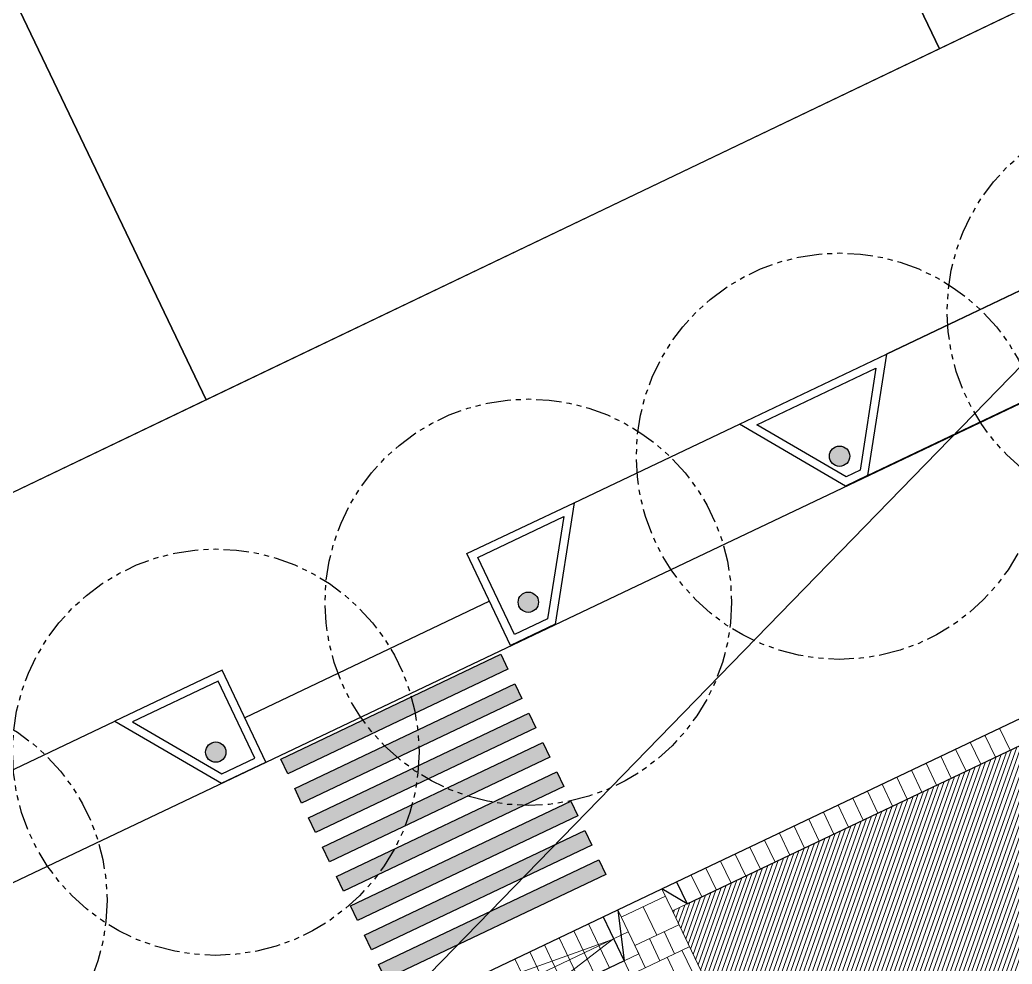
# Model space of a CAD drawing. Header units: metres. Extents: x 678805 to 1359287, y 2747329 to 5497370.
# Drawn here: x 679830.69 to 679855.1, y 2748783.95 to 2748807.18 of the extents above; entities that cross this region are included whole.
import ezdxf
from ezdxf.enums import TextEntityAlignment as Align

# ---------------------------------------------------------------- set-up
doc = ezdxf.new("R2010")
doc.units = ezdxf.units.M
doc.linetypes.add('XREF_MON_EIT SUPPORT$0$HIDDEN', pattern=[0.375, 0.25, -0.125])
doc.linetypes.add('XREF_MON_EIT SUPPORT$0$LIM ACERAS$0$PHANTOM2', pattern=[1.25, 0.625, -0.125, 0.125, -0.125, 0.125, -0.125])
for name, color, linetype in [('00_XREF_MON_HSC_PAVEMENT', 7, 'Continuous'), ('00_XREF_TWQ_URBAN CONTEXT', 7, 'Continuous'), ('XREF_MON_EIT SUPPORT$0$02-L-Material Change', 253, 'Continuous'), ('XREF_MON_EIT SUPPORT$0$02-L-Painted line', 254, 'Continuous'), ('XREF_MON_EIT SUPPORT$0$02-L-Parking', 252, 'Continuous'), ('XREF_MON_EIT SUPPORT$0$02-L-PINTURA', 253, 'Continuous'), ('XREF_MON_EIT SUPPORT$0$L-Límite Acera', 9, 'Continuous'), ('XREF_MON_EIT SUPPORT$0$L-Límite Parcela', 5, 'Continuous'), ('XREF_MON_EIT SUPPORT$0$SL_TREE_CANOPY_', 254, 'XREF_MON_EIT SUPPORT$0$HIDDEN'), ('XREF_MON_EIT SUPPORT$0$SL_TREE_TRUNK_', 254, 'Continuous'), ('XREF_MON_EIT SUPPORT$0$SL_Trees_out_of_scope_', 254, 'Continuous'), ('XREF_MON_GENERAL_LAYOUT$0$02-L-Edge Line Stair +10cm', 6, 'Continuous'), ('XREF_MON_GENERAL_LAYOUT$0$02-L-Plan Change', 8, 'Continuous'), ('XREF_MON_URBAN CONTEXT$0$Parcel', 7, 'Continuous'), ('XREF_MON_URBAN CONTEXT$0$XREF_MON_EIT SUPPORT', 7, 'Continuous')]:
    doc.layers.add(name, color=color, linetype=linetype)
doc.layers.add('02-L-Waterfeatures 01', color=7, linetype='Continuous', true_color=0x4da6ff)
for name, color, linetype, lineweight in [('XREF_MON_GENERAL_LAYOUT$0$02-L-Level Curves 0.50m', 33, 'Continuous', 5), ('XREF_MON_GENERAL_LAYOUT$0$02-L-Material Change', 251, 'Continuous', 5), ('XREF_MON_HSC_PAVEMENT$0$02-L-B-Flat Bar', 251, 'Continuous', 5)]:
    doc.layers.add(name, color=color, linetype=linetype, lineweight=lineweight)
for name, color, linetype, lineweight, true_color in [('XREF_MON_HSC_PAVEMENT$0$02-L-Joints-Paviment_07_Precast Concrete Blocks 60X40', 7, 'Continuous', 5, 0x999999), ('XREF_MON_HSC_PAVEMENT$0$03-TR-Pavement_07_Precast Concrete Blocks 20X10', 7, 'Continuous', 5, 0x999999), ('XREF_MON_HSC_PAVEMENT$0$03-TR-Pavement_07_Precast Concrete Blocks 60X40', 7, 'Continuous', 5, 0x999999)]:
    doc.layers.add(name, color=color, linetype=linetype, lineweight=lineweight, true_color=true_color)
doc.styles.add('XREF_MON_GENERAL_LAYOUT$0$Standard', font='arial.ttf')

# ---------------------------------------------------------------- blocks, each defined once
blk = doc.blocks.new('*U49')
h = blk.add_hatch(color=256)
h.dxf.hatch_style = 1
h.paths.add_polyline_path([(7.523, 13.749), (7.523, 14.149), (13.523, 14.149), (13.523, 13.749)])
h = blk.add_hatch(color=256)
h.dxf.hatch_style = 1
h.paths.add_polyline_path([(7.523, 12.949), (7.523, 13.349), (13.523, 13.349), (13.523, 12.949)])
h = blk.add_hatch(color=256)
h.dxf.hatch_style = 1
h.paths.add_polyline_path([(7.523, 12.149), (7.523, 12.549), (13.523, 12.549), (13.523, 12.149)])
h = blk.add_hatch(color=256)
h.dxf.hatch_style = 1
h.paths.add_polyline_path([(7.523, 11.349), (7.523, 11.749), (13.523, 11.749), (13.523, 11.349)])
h = blk.add_hatch(color=256)
h.dxf.hatch_style = 1
h.paths.add_polyline_path([(7.523, 10.549), (7.523, 10.949), (13.523, 10.949), (13.523, 10.549)])
h = blk.add_hatch(color=256)
h.dxf.hatch_style = 1
h.paths.add_polyline_path([(7.523, 9.749), (7.523, 10.149), (13.523, 10.149), (13.523, 9.749)])
h = blk.add_hatch(color=256)
h.dxf.hatch_style = 1
h.paths.add_polyline_path([(7.523, 8.949), (7.523, 9.349), (13.523, 9.349), (13.523, 8.949)])
h = blk.add_hatch(color=256)
h.dxf.hatch_style = 1
h.paths.add_polyline_path([(7.523, 8.149), (7.523, 8.549), (13.523, 8.549), (13.523, 8.149)])
at = {"layer": 'XREF_MON_EIT SUPPORT$0$02-L-PINTURA'}
for points in [[(7.523, 13.749), (7.523, 14.149), (13.523, 14.149), (13.523, 13.749)], [(7.523, 12.949), (7.523, 13.349), (13.523, 13.349), (13.523, 12.949)], [(7.523, 12.149), (7.523, 12.549), (13.523, 12.549), (13.523, 12.149)], [(7.523, 11.349), (7.523, 11.749), (13.523, 11.749), (13.523, 11.349)], [(7.523, 10.549), (7.523, 10.949), (13.523, 10.949), (13.523, 10.549)], [(7.523, 9.749), (7.523, 10.149), (13.523, 10.149), (13.523, 9.749)], [(7.523, 8.949), (7.523, 9.349), (13.523, 9.349), (13.523, 8.949)], [(7.523, 8.149), (7.523, 8.549), (13.523, 8.549), (13.523, 8.149)]]:
    blk.add_lwpolyline(points, close=True, dxfattribs=at)
blk = doc.blocks.new('XREF_MON_EIT SUPPORT$0$ALCORQUE 2')
at = {"layer": 'XREF_MON_EIT SUPPORT$0$02-L-Material Change', "color": 254, "ltscale": 7}
for points in [[(653177.554, 2717293.445), (653176.419, 2717295.672), (653173.819, 2717294.347), (653176.476, 2717292.896)], [(653177.285, 2717293.532), (653176.332, 2717295.403), (653174.247, 2717294.341), (653176.48, 2717293.122)]]:
    blk.add_lwpolyline(points, close=True, dxfattribs=at)
blk = doc.blocks.new('XREF_MON_EIT SUPPORT$0$parking cada 2')
at = {"layer": 'XREF_MON_EIT SUPPORT$0$02-L-Parking', "color": 254}
for points in [[(679765.512, 2748757.786), (679768.129, 2748756.263), (679760.717, 2748752.736), (679759.647, 2748754.996), (679765.512, 2748757.786)], [(679753.781, 2748752.205), (679753.313, 2748749.213), (679760.725, 2748752.74), (679759.647, 2748754.996), (679753.781, 2748752.205)]]:
    blk.add_lwpolyline(points, dxfattribs=at)
blk = doc.blocks.new('XREF_MON_EIT SUPPORT$0$ALCORQUE 1')
at = {"layer": 'XREF_MON_EIT SUPPORT$0$02-L-Material Change', "color": 254, "ltscale": 7}
for points in [[(653000.384, 2717156.982), (652998.87, 2717159.598), (653002.859, 2717159.308), (653000.983, 2717156.938)], [(653000.504, 2717157.173), (652999.232, 2717159.371), (653002.468, 2717159.136), (653000.891, 2717157.145)]]:
    blk.add_lwpolyline(points, close=True, dxfattribs=at)
blk = doc.blocks.new('XREF_MON_EIT SUPPORT$0$trees_outofboundaries')
at = {"layer": 'XREF_MON_EIT SUPPORT$0$SL_TREE_TRUNK_'}
h = blk.add_hatch(color=256, dxfattribs=at)
h.dxf.hatch_style = 1
edge = h.paths.add_edge_path()
edge.add_arc((0, 0), 0.25, 0, 360)
at = {"layer": 'XREF_MON_EIT SUPPORT$0$SL_TREE_CANOPY_', "linetype": 'XREF_MON_EIT SUPPORT$0$LIM ACERAS$0$PHANTOM2'}
blk.add_circle((0, 0), 5, dxfattribs=at)
at = {"layer": 'XREF_MON_EIT SUPPORT$0$SL_TREE_TRUNK_'}
blk.add_circle((0, 0), 0.25, dxfattribs=at)
blk = doc.blocks.new('XREF_MON_EIT SUPPORT')
at = {"layer": 'XREF_MON_EIT SUPPORT$0$02-L-Material Change'}
blk.add_line((679842.249, 2748792.879), (679836.224, 2748790.012), dxfattribs=at)
at = {"layer": 'XREF_MON_EIT SUPPORT$0$02-L-Material Change', "color": 254}
for points in [[(679844.328, 2748795.302), (679848.397, 2748797.237)], [(679828.983, 2748787.997), (679833.034, 2748789.925)]]:
    blk.add_lwpolyline(points, dxfattribs=at)
at = {"layer": 'XREF_MON_EIT SUPPORT$0$L-Límite Acera', "color": 254}
blk.add_line((679852.008, 2748798.956), (679863.747, 2748804.542), dxfattribs=at)
at = {"layer": 'XREF_MON_EIT SUPPORT$0$L-Límite Acera'}
blk.add_lwpolyline([(679733.617, 2748750.361, 0.399635), (679746.717, 2748746.074), (679972.841, 2748853.679)], format="xyb", dxfattribs=at)
at = {"layer": 'XREF_MON_EIT SUPPORT$0$L-Límite Parcela'}
blk.add_lwpolyline([(680036.391, 2748894.173), (679742.384, 2748753.333)], dxfattribs=at)
at = {"layer": 'XREF_MON_EIT SUPPORT$0$02-L-Material Change', "color": 254}
for name, p, rotation in [('XREF_MON_EIT SUPPORT$0$ALCORQUE 1', (1454965.694, 63921.638), 29.61659386372204), ('XREF_MON_EIT SUPPORT$0$ALCORQUE 2', (-47582.962, 50421.793), 358.4291868369503)]:
    blk.add_blockref(name, p, dxfattribs=dict(at, rotation=rotation))
at = {"layer": 'XREF_MON_EIT SUPPORT$0$02-L-Material Change', "color": 254, "xscale": -1, "rotation": 52.4592640808437}
blk.add_blockref('XREF_MON_EIT SUPPORT$0$ALCORQUE 2', (3232437.597, 1610993.824), dxfattribs=at)
at = {"layer": 'XREF_MON_EIT SUPPORT$0$02-L-Painted line'}
blk.add_blockref('XREF_MON_EIT SUPPORT$0$parking cada 2', (98.235, 46.756), dxfattribs=at)
at = {"layer": 'XREF_MON_EIT SUPPORT$0$02-L-Painted line', "rotation": 205.4458425004114}
blk.add_blockref('*U49', (679845.82, 2748802.162), dxfattribs=at)
at = {"layer": 'XREF_MON_EIT SUPPORT$0$SL_Trees_out_of_scope_'}
for p in [(679858.504, 2748800.018), (679850.858, 2748796.447), (679843.201, 2748792.854), (679835.513, 2748789.164), (679827.838, 2748785.512)]:
    blk.add_blockref('XREF_MON_EIT SUPPORT$0$trees_outofboundaries', p, dxfattribs=at)
blk = doc.blocks.new('XREF_MON_URBAN CONTEXT')
at = {"layer": 'XREF_MON_URBAN CONTEXT$0$Parcel'}
for points in [[(679871.35, 2748815.112), (679853.313, 2748806.472), (679841.216, 2748831.724), (679859.254, 2748840.364), (679871.35, 2748815.112)], [(679853.313, 2748806.472), (679835.276, 2748797.831), (679823.179, 2748823.083), (679841.216, 2748831.724), (679853.313, 2748806.472)], [(679835.276, 2748797.831), (679817.239, 2748789.191), (679805.142, 2748814.443), (679823.179, 2748823.083), (679835.276, 2748797.831)]]:
    blk.add_lwpolyline(points, close=True, dxfattribs=at)
at = {"layer": 'XREF_MON_URBAN CONTEXT$0$XREF_MON_EIT SUPPORT'}
blk.add_blockref('XREF_MON_EIT SUPPORT', (0, 0), dxfattribs=at)
blk = doc.blocks.new('XREF_MON_HSC_PAVEMENT')
at = {"layer": 'XREF_MON_HSC_PAVEMENT$0$03-TR-Pavement_07_Precast Concrete Blocks 20X10'}
h = blk.add_hatch(dxfattribs=at)
h.set_pattern_fill('ANSI31', color=256, scale=0.0315, angle=25.5)
h.set_pattern_definition([(70.5, (0, 0), (-0.094275932128, 0.033384858509), [])])
edge = h.paths.add_edge_path()
edge.add_line((679846.747, 2748785.254), (679848.542, 2748781.477))
edge.add_line((679848.542, 2748781.477), (679851.428, 2748780.438))
edge.add_line((679851.428, 2748780.438), (679855.273, 2748782.267))
edge.add_line((679855.273, 2748782.267), (679856.277, 2748785.094))
edge.add_line((679856.277, 2748785.094), (679859.104, 2748784.09))
edge.add_line((679859.104, 2748784.09), (679862.949, 2748785.92))
edge.add_line((679862.949, 2748785.92), (679863.953, 2748788.747))
edge.add_line((679863.953, 2748788.747), (679866.78, 2748787.743))
edge.add_line((679866.78, 2748787.743), (679870.625, 2748789.573))
edge.add_line((679870.625, 2748789.573), (679871.629, 2748792.4))
edge.add_line((679871.629, 2748792.4), (679874.456, 2748791.396))
edge.add_line((679874.456, 2748791.396), (679878.294, 2748793.222))
edge.add_line((679878.294, 2748793.222), (679879.304, 2748796.052))
edge.add_line((679879.304, 2748796.052), (679882.132, 2748795.049))
edge.add_line((679882.132, 2748795.049), (679885.976, 2748796.878))
edge.add_line((679885.976, 2748796.878), (679886.946, 2748799.611))
edge.add_line((679886.946, 2748799.611), (679886.98, 2748799.704))
edge.add_line((679886.98, 2748799.704), (679889.807, 2748798.7))
edge.add_line((679889.807, 2748798.7), (679893.651, 2748800.53))
edge.add_line((679893.651, 2748800.53), (679894.655, 2748803.357))
edge.add_line((679894.655, 2748803.357), (679897.482, 2748802.353))
edge.add_line((679897.482, 2748802.353), (679901.327, 2748804.183))
edge.add_line((679901.327, 2748804.183), (679902.33, 2748807.009))
edge.add_line((679902.33, 2748807.009), (679905.158, 2748806.006))
edge.add_line((679905.158, 2748806.006), (679909.001, 2748807.835))
edge.add_line((679909.001, 2748807.835), (679909.972, 2748810.567))
edge.add_line((679909.972, 2748810.567), (679912.832, 2748809.658))
edge.add_line((679912.832, 2748809.658), (679916.677, 2748811.487))
edge.add_line((679916.677, 2748811.487), (679917.681, 2748814.314))
edge.add_line((679917.681, 2748814.314), (679920.508, 2748813.31))
edge.add_line((679920.508, 2748813.31), (679924.352, 2748815.139))
edge.add_line((679924.352, 2748815.139), (679925.356, 2748817.966))
edge.add_line((679925.356, 2748817.966), (679928.18, 2748816.961))
edge.add_line((679928.18, 2748816.961), (679932.025, 2748818.791))
edge.add_line((679932.025, 2748818.791), (679933.03, 2748821.618))
edge.add_line((679933.03, 2748821.618), (679935.857, 2748820.614))
edge.add_line((679935.857, 2748820.614), (679939.701, 2748822.444))
edge.add_line((679939.701, 2748822.444), (679940.705, 2748825.27))
edge.add_line((679940.705, 2748825.27), (679943.555, 2748824.267))
edge.add_line((679943.555, 2748824.267), (679947.475, 2748826.144))
edge.add_line((679947.475, 2748826.144), (679948.507, 2748829.047))
edge.add_line((679948.507, 2748829.047), (679946.708, 2748832.826))
edge.add_line((679946.708, 2748832.826), (679846.744, 2748785.257))
at = {"layer": 'XREF_MON_HSC_PAVEMENT$0$02-L-B-Flat Bar'}
blk.add_lwpolyline([(679848.542, 2748781.477), (679846.744, 2748785.257)], dxfattribs=at)
at = {"layer": 'XREF_MON_HSC_PAVEMENT$0$02-L-Joints-Paviment_07_Precast Concrete Blocks 60X40'}
for p, q in [((679846.744, 2748785.257), (679903.997, 2748812.502)), ((679845.402, 2748785.283), (679845.917, 2748784.199)), ((679846.362, 2748784.661), (679846.03, 2748785.36)), ((679840.345, 2748782.876), (679845.041, 2748785.111)), ((679846.543, 2748784.747), (679846.8, 2748784.205)), ((679846.181, 2748784.575), (679846.439, 2748784.033)), ((679845.82, 2748784.403), (679846.078, 2748783.861)), ((679846.979, 2748784.29), (679847.236, 2748783.748)), ((679845.917, 2748784.199), (679840.5, 2748781.621)), ((679845.556, 2748784.027), (679845.717, 2748783.69)), ((679846.617, 2748784.118), (679846.875, 2748783.576))]:
    blk.add_line(p, q, dxfattribs=at)
for points in [[(679855.051, 2748789.21), (679854.794, 2748789.751)], [(679854.329, 2748788.866), (679854.071, 2748789.407)], [(679854.69, 2748789.038), (679854.433, 2748789.579)], [(679853.968, 2748788.694), (679853.71, 2748789.235)], [(679853.245, 2748788.351), (679852.988, 2748788.891)], [(679853.606, 2748788.522), (679853.349, 2748789.063)], [(679852.884, 2748788.179), (679852.627, 2748788.719)], [(679852.523, 2748788.007), (679852.265, 2748788.548)], [(679851.8, 2748787.663), (679851.543, 2748788.204)], [(679852.162, 2748787.835), (679851.904, 2748788.376)], [(679851.439, 2748787.491), (679851.182, 2748788.032)], [(679850.717, 2748787.147), (679850.459, 2748787.688)], [(679851.078, 2748787.319), (679850.821, 2748787.86)], [(679850.356, 2748786.976), (679850.098, 2748787.516)], [(679849.633, 2748786.632), (679849.376, 2748787.173)], [(679849.994, 2748786.804), (679849.737, 2748787.344)], [(679849.272, 2748786.46), (679849.015, 2748787.001)], [(679848.911, 2748786.288), (679848.654, 2748786.829)], [(679848.188, 2748785.944), (679847.931, 2748786.485)], [(679848.55, 2748786.116), (679848.292, 2748786.657)], [(679847.827, 2748785.772), (679847.57, 2748786.313)], [(679847.105, 2748785.429), (679846.848, 2748785.969)], [(679847.466, 2748785.601), (679847.209, 2748786.141)], [(679846.744, 2748785.257), (679846.486, 2748785.798)], [(679845.041, 2748785.111), (679845.402, 2748785.283)], [(679845.556, 2748784.027), (679845.041, 2748785.111)], [(679840.242, 2748782.163), (679845.66, 2748784.741)], [(679844.834, 2748783.683), (679844.318, 2748784.767)], [(679845.195, 2748783.855), (679844.679, 2748784.939)], [(679844.473, 2748783.512), (679843.957, 2748784.595)], [(679843.75, 2748783.168), (679843.235, 2748784.251)], [(679844.111, 2748783.34), (679843.596, 2748784.423)], [(679843.389, 2748782.996), (679842.873, 2748784.08)]]:
    blk.add_lwpolyline(points, dxfattribs=at)
at = {"layer": 'XREF_MON_HSC_PAVEMENT$0$03-TR-Pavement_07_Precast Concrete Blocks 60X40'}
for p, q in [((679845.82, 2748784.403), (679846.904, 2748784.919)), ((679839.572, 2748780.765), (679847.162, 2748784.377))]:
    blk.add_line(p, q, dxfattribs=at)
blk = doc.blocks.new('XREF_MON_GENERAL_LAYOUT')
at = {"layer": 'XREF_MON_GENERAL_LAYOUT$0$02-L-Edge Line Stair +10cm'}
blk.add_lwpolyline([(679845.041, 2748785.111), (679846.847, 2748785.97)], dxfattribs=at)
at = {"layer": 'XREF_MON_GENERAL_LAYOUT$0$02-L-Level Curves 0.50m', "ltscale": 0.3}
blk.add_line((679869.267, 2748813.008), (679839.629, 2748782.536), dxfattribs=at)
blk.add_lwpolyline([(679839.629, 2748782.536), (679845.269, 2748784.555), (679715.53, 2748684.592)], dxfattribs=at)
at = {"layer": 'XREF_MON_GENERAL_LAYOUT$0$02-L-Material Change', "ltscale": 0.3}
for p, q in [((679845.488, 2748785.102), (679846.572, 2748785.618)), ((679845.402, 2748785.283), (679845.917, 2748784.199))]:
    blk.add_line(p, q, dxfattribs=at)
for points in [[(679846.744, 2748785.257), (679846.486, 2748785.799)], [(679848.542, 2748781.477), (679846.744, 2748785.257)]]:
    blk.add_lwpolyline(points, dxfattribs=at)
at = {"layer": 'XREF_MON_GENERAL_LAYOUT$0$02-L-Material Change', "ltscale": 0.3, "elevation": 0}
for points in [[(679847.105, 2748785.429), (679846.744, 2748785.257)], [(679845.556, 2748784.027), (679845.917, 2748784.199)]]:
    blk.add_lwpolyline(points, dxfattribs=at)
at = {"layer": 'XREF_MON_GENERAL_LAYOUT$0$02-L-Plan Change'}
for p, q in [((679846.847, 2748785.97, 0), (679946.089, 2748833.196, 0)), ((679847.105, 2748785.429, 0), (679946.347, 2748832.654, 0)), ((679840.345, 2748782.876), (679845.041, 2748785.111)), ((679845.556, 2748784.027, 0), (679840.861, 2748781.793, 0))]:
    blk.add_line(p, q, dxfattribs=at)
at = {"layer": 'XREF_MON_GENERAL_LAYOUT$0$02-L-Plan Change', "elevation": 0}
for points in [[(679846.847, 2748785.97), (679847.105, 2748785.429)], [(679847.105, 2748785.429), (679846.486, 2748785.799)], [(679845.402, 2748785.283), (679845.556, 2748784.027)], [(679845.041, 2748785.111), (679845.556, 2748784.027)]]:
    blk.add_lwpolyline(points, dxfattribs=at)
at = {"style": 'XREF_MON_GENERAL_LAYOUT$0$Standard'}
for tag, rotation, p in [('604,00', 330.2643, (679905.77, 2748776.558)), ('603,00', 330.2643, (679901.861, 2748753.477)), ('600,00', 133.826, (679944.597, 2748745.153)), ('602,00', 330.2643, (679883.319, 2748738.727)), ('601,00', 117.8906, (679920.972, 2748732.87)), ('601,00', 330.2643, (679864.777, 2748723.976)), ('600,00', 40.8833, (679777.405, 2748705.444, 1.17)), ('602,00', 330.2643, (679941.275, 2748705.483)), ('601,00', 40.8833, (679701.798, 2748703.889, 1.17)), ('598,00', 62.091, (679810.267, 2748702.619)), ('600,00', 330.2643, (679877.781, 2748691.131)), ('600,00', 19.5511, (679920.444, 2748685.496)), ('601,00', 330.2643, (679934.813, 2748683.804)), ('599,00', 330.2643, (679854.567, 2748679.061)), ('600,00', 88.3928, (679743.913, 2748675.572)), ('599,00', 20.6086, (679924.26, 2748675.216)), ('601,00', 88.3928, (679728.035, 2748671.318, -2)), ('602,00', 88.3928, (679711.826, 2748665.966, -1)), ('603,00', 88.3928, (679695.615, 2748660.611)), ('599,00', 40.8833, (679788.807, 2748655.829, 1.17)), ('601,00', 40.8833, (679627.612, 2748644.603, 1.17)), ('603,00', 41.7058, (679702.499, 2748628.484, 1.17)), ('600,00', 40.8833, (679645.925, 2748597.926, 1.17)), ('599,00', 34.2277, (679673.574, 2748555.136, 5.34))]:
    blk.add_attdef(tag, text='', height=1, rotation=rotation, dxfattribs=at).set_placement(p, align=Align.MIDDLE)
at = {"ltscale": 0.3, "style": 'XREF_MON_GENERAL_LAYOUT$0$Standard'}
for tag, rotation, p in [('603,50', 330.2643, (679911.501, 2748760.57)), ('602,50', 330.2643, (679892.865, 2748745.846)), ('600,50', 133.826, (679933.048, 2748738.729)), ('601,50', 330.2643, (679873.581, 2748731.671)), ('601,50', 101.2857, (679909.522, 2748726.945)), ('602,50', 330.2643, (679948.625, 2748713.86)), ('600,50', 39.606, (679743.243, 2748706.971)), ('600,50', 330.2643, (679880.266, 2748702.726)), ('600,50', 17.3537, (679917.615, 2748690.554)), ('599,50', 330.2643, (679867.197, 2748684.716)), ('599,50', 18.8944, (679921.71, 2748680.578)), ('599,50', 39.606, (679778.991, 2748677.241)), ('600,50', 88.3928, (679735.925, 2748673.586)), ('601,50', 88.3928, (679719.906, 2748668.581)), ('602,50', 88.3928, (679703.474, 2748663.452)), ('598,50', 330.2643, (679861.765, 2748662.397)), ('601,50', 39.606, (679610.513, 2748662.061)), ('600,00', 41.7058, (679752.308, 2748637.685)), ('601,00', 41.7058, (679736.044, 2748634.538)), ('599,00', 35.0835, (679763.043, 2748634.415, 1.17)), ('602,00', 41.7058, (679720.174, 2748633.096, 1.17)), ('600,00', 35.0835, (679747.063, 2748629.903, 1.17)), ('601,00', 35.0835, (679731.246, 2748625.239, 1.17)), ('600,50', 39.606, (679636.92, 2748621.339)), ('602,00', 35.0835, (679715.4, 2748620.639, 1.17)), ('599,50', 28.7604, (679659.482, 2748574.323))]:
    blk.add_attdef(tag, text='', height=1, rotation=rotation, dxfattribs=at).set_placement(p, align=Align.MIDDLE)

msp = doc.modelspace()

# ---------------------------------------------------------------- block references
at = {"layer": '00_XREF_MON_HSC_PAVEMENT'}
msp.add_blockref('XREF_MON_HSC_PAVEMENT', (0, 0), dxfattribs=at)
at = {"layer": '00_XREF_TWQ_URBAN CONTEXT'}
msp.add_blockref('XREF_MON_URBAN CONTEXT', (0, 0), dxfattribs=at)
at = {"layer": '02-L-Waterfeatures 01', "color": 18, "true_color": 0x000000}
msp.add_blockref('XREF_MON_GENERAL_LAYOUT', (0, 0), dxfattribs=at)

doc.saveas('drawing.dxf')
